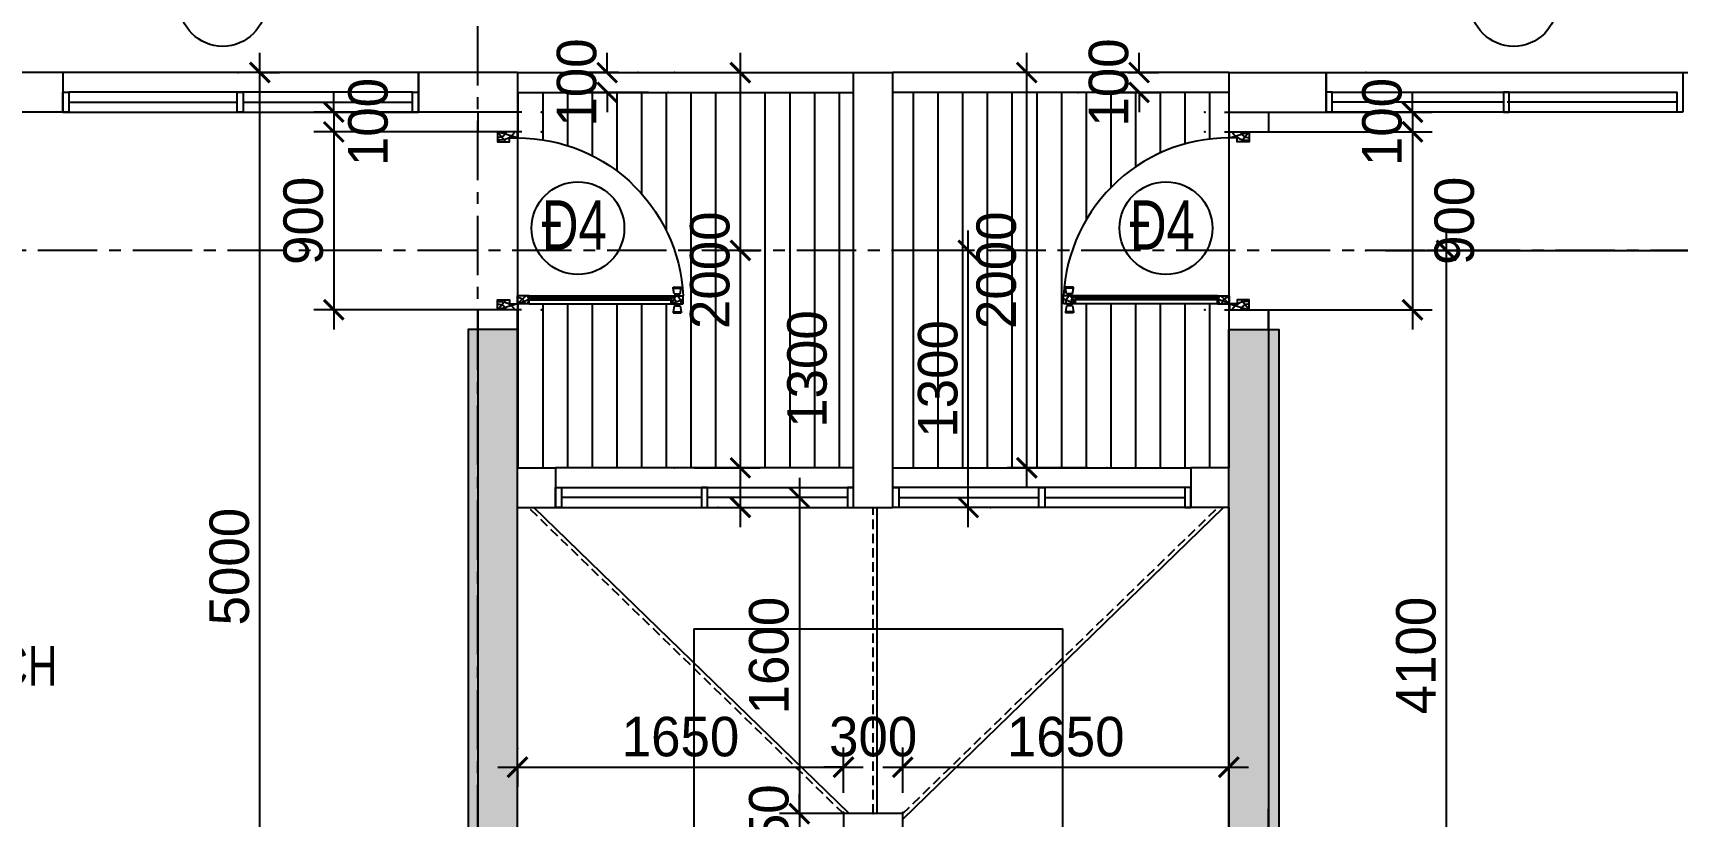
# Model space of a CAD drawing. Header units: inches. Extents: x -844707 to -690155, y -211546 to -175871.
# Drawn here: x -750633 to -742312, y -184475 to -180512 of the extents above; entities that cross this region are included whole.
import ezdxf

# ---------------------------------------------------------------- set-up
doc = ezdxf.new("R2010")
doc.units = ezdxf.units.IN
doc.header["$LTSCALE"] = 48
doc.header["$MEASUREMENT"] = 0
doc.linetypes.add('CENTER', pattern=[2, 1.25, -0.25, 0.25, -0.25])
doc.linetypes.add('DASHED', pattern=[0.75, 0.5, -0.25])
for name, color, linetype in [('DWGSHARE.com-COT-DWGSHARE.com', 2, 'Continuous'), ('DWGSHARE.com-CUA-DWGSHARE.com', 231, 'Continuous'), ('DWGSHARE.com-DIM-DWGSHARE.com', 251, 'Continuous'), ('DWGSHARE.com-HATCH-DWGSHARE.com', 8, 'Continuous'), ('DWGSHARE.com-NET-DWGSHARE.com', 245, 'Continuous'), ('DWGSHARE.com-NETNH-DWGSHARE.com', 154, 'Continuous'), ('DWGSHARE.com-text-DWGSHARE.com', 3, 'Continuous'), ('DWGSHARE.com-truc-DWGSHARE.com', 250, 'CENTER'), ('DWGSHARE.com-TUONG-DWGSHARE.com', 7, 'Continuous')]:
    doc.layers.add(name, color=color, linetype=linetype)
doc.layers.add('DWGSHARE.com-DefPoints-DWGSHARE.com', color=7, linetype='Continuous', plot=False)
doc.styles.add('KTEN', font='', dxfattribs={"width": 0.9})
doc.styles.add('VNI-AVO', font='')
doc.styles.get('KTEN').set_extended_font_data('VNI-Helve-Condense')
doc.styles.get('VNI-AVO').set_extended_font_data('VNI-Avo')
doc.dimstyles.new('tl1-100', dxfattribs={"dimtxt": 200, "dimasz": 100, "dimexe": 100, "dimexo": 100, "dimgap": 50, "dimtad": 1, "dimdec": 0, "dimzin": 0, "dimdsep": 46, "dimtxsty": 'VNI-AVO', "dimblk": 'ARCHTICK', "dimcen": 1, "dimdle": 100, "dimclrd": 256, "dimclre": 256, "dimclrt": 2, "dimadec": 0, "dimazin": 0, "dimtfac": 1, "dimtdec": 0, "dimtix": 1, "dimtofl": 0, "dimtmove": 2, "dimatfit": 3, "dimldrblk": 'ARCHTICK', "dimfxl": 1, "dimtolj": 2, "dimtzin": 0, "dimarcsym": 0})

# ---------------------------------------------------------------- blocks, each defined once
blk = doc.blocks.new('D-01-900')
at = {"color": 1}
for p, q in [((-15, 889), (-15, 929)), ((-10, 929), (-15, 929)), ((20, 924), (-10, 929)), ((-10, 889), (-10, 929)), ((20, 894), (20, 924)), ((30, 919), (20, 919)), ((30, 879), (54.1, 939)), ((70, 919), (80, 919)), ((80, 924), (110, 929)), ((80, 894), (80, 924)), ((110, 889), (110, 929)), ((110, 929), (115, 929)), ((115, 889), (115, 929)), ((-10, 889), (-15, 889)), ((20, 894), (-10, 889)), ((30, 899), (20, 899)), ((30, 879), (70, 901.6)), ((70, 899), (80, 899)), ((80, 894), (110, 889)), ((110, 889), (115, 889)), ((30, 100), (0, 0)), ((30, 100), (54.1, 160)), ((30, 100), (70, 142.5)), ((870, 100), (900, 0)), ((0, 0), (50, 40.7)), ((900, 0), (850, 40.7))]:
    blk.add_line(p, q, dxfattribs=at)
at = {"color": 3}
for p, q in [((30, 939), (70, 939)), ((30, 879), (30, 939)), ((70, 879), (70, 939)), ((30, 879), (70, 879)), ((30, 160), (70, 160)), ((30, 160), (30, 100)), ((30, 100), (70, 100)), ((70, 160), (70, 100))]:
    blk.add_line(p, q, dxfattribs=at)
for p, q in [((30, 160), (30, 879)), ((50, 160), (50, 879)), ((60, 160), (60, 879)), ((70, 160), (70, 879))]:
    blk.add_line(p, q)
for points in [[(30, 60), (30, 100), (0, 100), (0, 0), (50, 0), (50, 60)], [(870, 60), (870, 100), (900, 100), (900, 0), (850, 0), (850, 60)]]:
    blk.add_lwpolyline(points, close=True, dxfattribs=at)
at = {"color": 1}
for centre, radius, start, end in [((34.1, 886.5), 42, 31.3101, 95.62688), ((30, 100), 840, 357.2706, 87.2706), ((39.4, 876.5), 24.2, 6.04182, 112.89369), ((-53.7, 7.7), 96.3, 355.39216, 56.0902), ((50, 121.4), 34.3, 54.32716, 125.75666), ((24.1, 100.8), 39.4, 358.8582, 81.3705), ((953.7, 7.7), 96.3, 123.9098, 184.60784), ((-12.7, 4.4), 41, 353.86117, 71.95721), ((912.7, 4.4), 41, 108.04279, 186.13883)]:
    blk.add_arc(centre, radius, start, end, dxfattribs=at)
blk = doc.blocks.new('_ArchTick')
at = {"color": 0, "linetype": 'ByBlock', "const_width": 0.15}
blk.add_lwpolyline([(-0.5, -0.5), (0.5, 0.5)], dxfattribs=at)
blk = doc.blocks.new('*D403')
at = {"layer": 'DWGSHARE.com-DefPoints-DWGSHARE.com', "color": 0, "transparency": 16777216}
for p in [(-746511, -182863.1), (-746753.8, -184462.8), (-746530.4, -184462.8)]:
    blk.add_point(p, dxfattribs=at)
at = {"layer": 'DWGSHARE.com-DIM-DWGSHARE.com', "lineweight": -2, "transparency": 16777216}
for p, q in [((-746753.8, -182763.1), (-746753.8, -184562.8)), ((-746611, -182863.1), (-746853.8, -182863.1)), ((-746630.4, -184462.8), (-746853.8, -184462.8))]:
    blk.add_line(p, q, dxfattribs=at)
at = {"layer": 'DWGSHARE.com-DIM-DWGSHARE.com', "lineweight": -2, "transparency": 16777216, "xscale": 100, "yscale": 100, "zscale": 100}
for p, rotation in [((-746753.8, -182863.1), 90), ((-746753.8, -184462.8), 270)]:
    blk.add_blockref('_ArchTick', p, dxfattribs=dict(at, rotation=rotation))
at = {"layer": 'DWGSHARE.com-DIM-DWGSHARE.com', "color": 2, "transparency": 16777216, "insert": (-746907.3, -183662.9), "char_height": 200, "attachment_point": 5, "rotation": 90, "style": 'VNI-AVO'}
blk.add_mtext('\\A2;1600', dxfattribs=at)
blk = doc.blocks.new('*D404')
at = {"layer": 'DWGSHARE.com-DefPoints-DWGSHARE.com', "color": 0, "transparency": 16777216}
for p in [(-746380.6, -184462.8), (-746753.8, -184612.8), (-746530.4, -184612.8)]:
    blk.add_point(p, dxfattribs=at)
at = {"layer": 'DWGSHARE.com-DIM-DWGSHARE.com', "lineweight": -2, "transparency": 16777216}
for p, q in [((-746753.8, -184462.8), (-746753.8, -184362.8)), ((-746480.6, -184462.8), (-746853.8, -184462.8)), ((-746630.4, -184612.8), (-746853.8, -184612.8)), ((-746753.8, -184612.8), (-746753.8, -184712.8))]:
    blk.add_line(p, q, dxfattribs=at)
at = {"layer": 'DWGSHARE.com-DIM-DWGSHARE.com', "lineweight": -2, "transparency": 16777216, "xscale": 100, "yscale": 100, "zscale": 100}
for p, rotation in [((-746753.8, -184462.8), 270), ((-746753.8, -184612.8), 90)]:
    blk.add_blockref('_ArchTick', p, dxfattribs=dict(at, rotation=rotation))
at = {"layer": 'DWGSHARE.com-DIM-DWGSHARE.com', "color": 2, "transparency": 16777216, "insert": (-746907.3, -184537.8), "char_height": 200, "attachment_point": 5, "rotation": 90, "style": 'VNI-AVO'}
blk.add_mtext('\\A2;150', dxfattribs=at)
blk = doc.blocks.new('*D405')
at = {"layer": 'DWGSHARE.com-DefPoints-DWGSHARE.com', "color": 0, "transparency": 16777216}
for p in [(-744580.9, -184227.8), (-746230.8, -184457.5), (-744580.9, -184457.5)]:
    blk.add_point(p, dxfattribs=at)
at = {"layer": 'DWGSHARE.com-DIM-DWGSHARE.com', "lineweight": -2, "transparency": 16777216}
for p, q in [((-746230.8, -184357.5), (-746230.8, -184127.8)), ((-744580.9, -184357.5), (-744580.9, -184127.8)), ((-746330.8, -184227.8), (-744480.9, -184227.8))]:
    blk.add_line(p, q, dxfattribs=at)
at = {"layer": 'DWGSHARE.com-DIM-DWGSHARE.com', "lineweight": -2, "transparency": 16777216, "xscale": 100, "yscale": 100, "zscale": 100, "rotation": 180}
blk.add_blockref('_ArchTick', (-746230.8, -184227.8), dxfattribs=at)
at = {"layer": 'DWGSHARE.com-DIM-DWGSHARE.com', "lineweight": -2, "transparency": 16777216, "xscale": 100, "yscale": 100, "zscale": 100}
blk.add_blockref('_ArchTick', (-744580.9, -184227.8), dxfattribs=at)
at = {"layer": 'DWGSHARE.com-DIM-DWGSHARE.com', "color": 2, "transparency": 16777216, "insert": (-745405.8, -184074.3), "char_height": 200, "attachment_point": 5, "style": 'VNI-AVO'}
blk.add_mtext('\\A2;1650', dxfattribs=at)
blk = doc.blocks.new('*D406')
at = {"layer": 'DWGSHARE.com-DefPoints-DWGSHARE.com', "color": 0, "transparency": 16777216}
for p in [(-746230.8, -184227.8), (-746530.4, -184457.5), (-746230.8, -184457.5)]:
    blk.add_point(p, dxfattribs=at)
at = {"layer": 'DWGSHARE.com-DIM-DWGSHARE.com', "lineweight": -2, "transparency": 16777216}
for p, q in [((-746530.4, -184357.5), (-746530.4, -184127.8)), ((-746230.8, -184357.5), (-746230.8, -184127.8)), ((-746530.4, -184227.8), (-746630.4, -184227.8)), ((-746230.8, -184227.8), (-746130.8, -184227.8))]:
    blk.add_line(p, q, dxfattribs=at)
at = {"layer": 'DWGSHARE.com-DIM-DWGSHARE.com', "lineweight": -2, "transparency": 16777216, "xscale": 100, "yscale": 100, "zscale": 100}
blk.add_blockref('_ArchTick', (-746530.4, -184227.8), dxfattribs=at)
at = {"layer": 'DWGSHARE.com-DIM-DWGSHARE.com', "lineweight": -2, "transparency": 16777216, "xscale": 100, "yscale": 100, "zscale": 100, "rotation": 180}
blk.add_blockref('_ArchTick', (-746230.8, -184227.8), dxfattribs=at)
at = {"layer": 'DWGSHARE.com-DIM-DWGSHARE.com', "color": 2, "transparency": 16777216, "insert": (-746380.6, -184074.3), "char_height": 200, "attachment_point": 5, "style": 'VNI-AVO'}
blk.add_mtext('\\A2;300', dxfattribs=at)
blk = doc.blocks.new('*D407')
at = {"layer": 'DWGSHARE.com-DefPoints-DWGSHARE.com', "color": 0, "transparency": 16777216}
for p in [(-748180.4, -184132.5), (-746530.4, -184227.8), (-746530.4, -184457.5)]:
    blk.add_point(p, dxfattribs=at)
at = {"layer": 'DWGSHARE.com-DIM-DWGSHARE.com', "lineweight": -2, "transparency": 16777216}
for p, q in [((-746530.4, -184357.5), (-746530.4, -184127.8)), ((-748280.4, -184227.8), (-746430.4, -184227.8)), ((-748180.4, -184232.5), (-748180.4, -184327.8))]:
    blk.add_line(p, q, dxfattribs=at)
at = {"layer": 'DWGSHARE.com-DIM-DWGSHARE.com', "lineweight": -2, "transparency": 16777216, "xscale": 100, "yscale": 100, "zscale": 100, "rotation": 180}
blk.add_blockref('_ArchTick', (-748180.4, -184227.8), dxfattribs=at)
at = {"layer": 'DWGSHARE.com-DIM-DWGSHARE.com', "lineweight": -2, "transparency": 16777216, "xscale": 100, "yscale": 100, "zscale": 100}
blk.add_blockref('_ArchTick', (-746530.4, -184227.8), dxfattribs=at)
at = {"layer": 'DWGSHARE.com-DIM-DWGSHARE.com', "color": 2, "transparency": 16777216, "insert": (-747355.4, -184074.3), "char_height": 200, "attachment_point": 5, "style": 'VNI-AVO'}
blk.add_mtext('\\A2;1650', dxfattribs=at)
blk = doc.blocks.new('*D408')
at = {"layer": 'DWGSHARE.com-DefPoints-DWGSHARE.com', "color": 0, "transparency": 16777216}
for p in [(-747164.4, -181612.8), (-747052.6, -181612.8), (-747164.4, -182913.1)]:
    blk.add_point(p, dxfattribs=at)
at = {"layer": 'DWGSHARE.com-DIM-DWGSHARE.com', "lineweight": -2, "transparency": 16777216}
for p, q in [((-747052.6, -183013.1), (-747052.6, -181512.8)), ((-747064.4, -181612.8), (-746952.6, -181612.8)), ((-747064.4, -182913.1), (-746952.6, -182913.1))]:
    blk.add_line(p, q, dxfattribs=at)
at = {"layer": 'DWGSHARE.com-DIM-DWGSHARE.com', "lineweight": -2, "transparency": 16777216, "xscale": 100, "yscale": 100, "zscale": 100}
for p, rotation in [((-747052.6, -181612.8), 90), ((-747052.6, -182913.1), 270)]:
    blk.add_blockref('_ArchTick', p, dxfattribs=dict(at, rotation=rotation))
at = {"layer": 'DWGSHARE.com-DIM-DWGSHARE.com', "color": 2, "transparency": 16777216, "insert": (-746714.2, -182213), "char_height": 200, "attachment_point": 5, "rotation": 90, "style": 'VNI-AVO'}
blk.add_mtext('\\A2;1300', dxfattribs=at)
blk = doc.blocks.new('*D686')
at = {"layer": 'DWGSHARE.com-DefPoints-DWGSHARE.com', "color": 0, "transparency": 16777216}
for p in [(-743479.2, -181612.8), (-743042.4, -181612.8), (-743042.4, -185713.1)]:
    blk.add_point(p, dxfattribs=at)
at = {"layer": 'DWGSHARE.com-DIM-DWGSHARE.com', "lineweight": -2, "transparency": 16777216}
for p, q in [((-743479.2, -185813.1), (-743479.2, -181512.8)), ((-743142.4, -181612.8), (-743579.2, -181612.8)), ((-743142.4, -185713.1), (-743579.2, -185713.1))]:
    blk.add_line(p, q, dxfattribs=at)
at = {"layer": 'DWGSHARE.com-DIM-DWGSHARE.com', "lineweight": -2, "transparency": 16777216, "xscale": 100, "yscale": 100, "zscale": 100}
for p, rotation in [((-743479.2, -181612.8), 90), ((-743479.2, -185713.1), 270)]:
    blk.add_blockref('_ArchTick', p, dxfattribs=dict(at, rotation=rotation))
at = {"layer": 'DWGSHARE.com-DIM-DWGSHARE.com', "color": 2, "transparency": 16777216, "insert": (-743632.7, -183663), "char_height": 200, "attachment_point": 5, "rotation": 90, "style": 'VNI-AVO'}
blk.add_mtext('\\A2;4100', dxfattribs=at)
blk = doc.blocks.new('*D761')
at = {"layer": 'DWGSHARE.com-DefPoints-DWGSHARE.com', "color": 0, "transparency": 16777216}
for p in [(-747385.6, -180713.1), (-747052.6, -180713.1), (-747385.5, -182712.9)]:
    blk.add_point(p, dxfattribs=at)
at = {"layer": 'DWGSHARE.com-DIM-DWGSHARE.com', "lineweight": -2, "transparency": 16777216}
for p, q in [((-747052.6, -182812.9), (-747052.6, -180613.1)), ((-747285.6, -180713.1), (-746952.6, -180713.1)), ((-747285.5, -182712.9), (-746952.6, -182712.9))]:
    blk.add_line(p, q, dxfattribs=at)
at = {"layer": 'DWGSHARE.com-DIM-DWGSHARE.com', "lineweight": -2, "transparency": 16777216, "xscale": 100, "yscale": 100, "zscale": 100}
for p, rotation in [((-747052.6, -180713.1), 90), ((-747052.6, -182712.9), 270)]:
    blk.add_blockref('_ArchTick', p, dxfattribs=dict(at, rotation=rotation))
at = {"layer": 'DWGSHARE.com-DIM-DWGSHARE.com', "color": 2, "transparency": 16777216, "insert": (-747206.1, -181713), "char_height": 200, "attachment_point": 5, "rotation": 90, "style": 'VNI-AVO'}
blk.add_mtext('\\A2;2000', dxfattribs=at)
blk = doc.blocks.new('*D762')
at = {"layer": 'DWGSHARE.com-DefPoints-DWGSHARE.com', "color": 0, "transparency": 16777216}
for p in [(-745603.1, -180713.1), (-745270.2, -180713.1), (-745195.7, -182712.9)]:
    blk.add_point(p, dxfattribs=at)
at = {"layer": 'DWGSHARE.com-DIM-DWGSHARE.com', "lineweight": -2, "transparency": 16777216}
for p, q in [((-745603.1, -182812.9), (-745603.1, -180613.1)), ((-745370.2, -180713.1), (-745703.1, -180713.1)), ((-745295.7, -182712.9), (-745703.1, -182712.9))]:
    blk.add_line(p, q, dxfattribs=at)
at = {"layer": 'DWGSHARE.com-DIM-DWGSHARE.com', "lineweight": -2, "transparency": 16777216, "xscale": 100, "yscale": 100, "zscale": 100}
for p, rotation in [((-745603.1, -180713.1), 90), ((-745603.1, -182712.9), 270)]:
    blk.add_blockref('_ArchTick', p, dxfattribs=dict(at, rotation=rotation))
at = {"layer": 'DWGSHARE.com-DIM-DWGSHARE.com', "color": 2, "transparency": 16777216, "insert": (-745756.6, -181713), "char_height": 200, "attachment_point": 5, "rotation": 90, "style": 'VNI-AVO'}
blk.add_mtext('\\A2;2000', dxfattribs=at)
blk = doc.blocks.new('*D763')
at = {"layer": 'DWGSHARE.com-DefPoints-DWGSHARE.com', "color": 0, "transparency": 16777216}
for p in [(-745899.1, -181612.8), (-745787.3, -181612.8), (-745787.3, -182913.1)]:
    blk.add_point(p, dxfattribs=at)
at = {"layer": 'DWGSHARE.com-DIM-DWGSHARE.com', "lineweight": -2, "transparency": 16777216}
for p, q in [((-745899.1, -183013.1), (-745899.1, -181512.8)), ((-745887.3, -181612.8), (-745999.1, -181612.8)), ((-745887.3, -182913.1), (-745999.1, -182913.1))]:
    blk.add_line(p, q, dxfattribs=at)
at = {"layer": 'DWGSHARE.com-DIM-DWGSHARE.com', "lineweight": -2, "transparency": 16777216, "xscale": 100, "yscale": 100, "zscale": 100}
for p, rotation in [((-745899.1, -181612.8), 90), ((-745899.1, -182913.1), 270)]:
    blk.add_blockref('_ArchTick', p, dxfattribs=dict(at, rotation=rotation))
at = {"layer": 'DWGSHARE.com-DIM-DWGSHARE.com', "color": 2, "transparency": 16777216, "insert": (-746052.6, -182263), "char_height": 200, "attachment_point": 5, "rotation": 90, "style": 'VNI-AVO'}
blk.add_mtext('\\A2;1300', dxfattribs=at)
blk = doc.blocks.new('*D764')
at = {"layer": 'DWGSHARE.com-DefPoints-DWGSHARE.com', "color": 0, "transparency": 16777216}
for p in [(-747570, -180713.1), (-747726.6, -180813.1), (-747417.9, -180813.1)]:
    blk.add_point(p, dxfattribs=at)
at = {"layer": 'DWGSHARE.com-DIM-DWGSHARE.com', "lineweight": -2, "transparency": 16777216}
for p, q in [((-747726.6, -180713.1), (-747726.6, -180613.1)), ((-747670, -180713.1), (-747826.6, -180713.1)), ((-747517.9, -180813.1), (-747826.6, -180813.1)), ((-747726.6, -180813.1), (-747726.6, -180913.1))]:
    blk.add_line(p, q, dxfattribs=at)
at = {"layer": 'DWGSHARE.com-DIM-DWGSHARE.com', "lineweight": -2, "transparency": 16777216, "xscale": 100, "yscale": 100, "zscale": 100}
for p, rotation in [((-747726.6, -180713.1), 270), ((-747726.6, -180813.1), 90)]:
    blk.add_blockref('_ArchTick', p, dxfattribs=dict(at, rotation=rotation))
at = {"layer": 'DWGSHARE.com-DIM-DWGSHARE.com', "color": 2, "transparency": 16777216, "insert": (-747880.1, -180763.1), "char_height": 200, "attachment_point": 5, "rotation": 90, "style": 'VNI-AVO'}
blk.add_mtext('\\A2;100', dxfattribs=at)
blk = doc.blocks.new('*D765')
at = {"layer": 'DWGSHARE.com-DefPoints-DWGSHARE.com', "color": 0, "transparency": 16777216}
for p in [(-745191.4, -180713.1), (-745343.5, -180813.1), (-745034.8, -180813.1)]:
    blk.add_point(p, dxfattribs=at)
at = {"layer": 'DWGSHARE.com-DIM-DWGSHARE.com', "lineweight": -2, "transparency": 16777216}
for p, q in [((-745034.8, -180713.1), (-745034.8, -180613.1)), ((-745091.4, -180713.1), (-744934.8, -180713.1)), ((-745243.5, -180813.1), (-744934.8, -180813.1)), ((-745034.8, -180813.1), (-745034.8, -180913.1))]:
    blk.add_line(p, q, dxfattribs=at)
at = {"layer": 'DWGSHARE.com-DIM-DWGSHARE.com', "lineweight": -2, "transparency": 16777216, "xscale": 100, "yscale": 100, "zscale": 100}
for p, rotation in [((-745034.8, -180713.1), 270), ((-745034.8, -180813.1), 90)]:
    blk.add_blockref('_ArchTick', p, dxfattribs=dict(at, rotation=rotation))
at = {"layer": 'DWGSHARE.com-DIM-DWGSHARE.com', "color": 2, "transparency": 16777216, "insert": (-745188.3, -180763.1), "char_height": 200, "attachment_point": 5, "rotation": 90, "style": 'VNI-AVO'}
blk.add_mtext('\\A2;100', dxfattribs=at)
blk = doc.blocks.new('*D805')
at = {"layer": 'DWGSHARE.com-DefPoints-DWGSHARE.com', "color": 0, "transparency": 16777216}
for p in [(-743888, -180712.8), (-743888, -181612.8), (-741935.2, -181612.8)]:
    blk.add_point(p, dxfattribs=at)
at = {"layer": 'DWGSHARE.com-DIM-DWGSHARE.com', "lineweight": -2, "transparency": 16777216}
for p, q in [((-741935.2, -180612.8), (-741935.2, -181712.8)), ((-743788, -180712.8), (-741835.2, -180712.8)), ((-743788, -181612.8), (-741835.2, -181612.8))]:
    blk.add_line(p, q, dxfattribs=at)
at = {"layer": 'DWGSHARE.com-DIM-DWGSHARE.com', "lineweight": -2, "transparency": 16777216, "xscale": 100, "yscale": 100, "zscale": 100}
for p, rotation in [((-741935.2, -180712.8), 90), ((-741935.2, -181612.8), 270)]:
    blk.add_blockref('_ArchTick', p, dxfattribs=dict(at, rotation=rotation))
at = {"layer": 'DWGSHARE.com-DIM-DWGSHARE.com', "color": 2, "transparency": 16777216, "insert": (-742088.7, -181162.8), "char_height": 200, "attachment_point": 5, "rotation": 90, "style": 'VNI-AVO'}
blk.add_mtext('\\A2;900', dxfattribs=at)
blk = doc.blocks.new('*D806')
at = {"layer": 'DWGSHARE.com-DefPoints-DWGSHARE.com', "color": 0, "transparency": 16777216}
for p in [(-744702.3, -180913.1), (-744702.3, -181013.1), (-743651.1, -181013.1)]:
    blk.add_point(p, dxfattribs=at)
at = {"layer": 'DWGSHARE.com-DIM-DWGSHARE.com', "lineweight": -2, "transparency": 16777216}
for p, q in [((-743651.1, -180913.1), (-743651.1, -180813.1)), ((-744602.3, -180913.1), (-743551.1, -180913.1)), ((-744602.3, -181013.1), (-743551.1, -181013.1)), ((-743651.1, -181013.1), (-743651.1, -181113.1))]:
    blk.add_line(p, q, dxfattribs=at)
at = {"layer": 'DWGSHARE.com-DIM-DWGSHARE.com', "lineweight": -2, "transparency": 16777216, "xscale": 100, "yscale": 100, "zscale": 100}
for p, rotation in [((-743651.1, -180913.1), 270), ((-743651.1, -181013.1), 90)]:
    blk.add_blockref('_ArchTick', p, dxfattribs=dict(at, rotation=rotation))
at = {"layer": 'DWGSHARE.com-DIM-DWGSHARE.com', "color": 2, "transparency": 16777216, "insert": (-743804.6, -180963.1), "char_height": 200, "attachment_point": 5, "rotation": 90, "style": 'VNI-AVO'}
blk.add_mtext('\\A2;100', dxfattribs=at)
blk = doc.blocks.new('*D807')
at = {"layer": 'DWGSHARE.com-DefPoints-DWGSHARE.com', "color": 0, "transparency": 16777216}
for p in [(-744702.3, -181013.1), (-744702.1, -181913.1), (-743651.1, -181913.1)]:
    blk.add_point(p, dxfattribs=at)
at = {"layer": 'DWGSHARE.com-DIM-DWGSHARE.com', "lineweight": -2, "transparency": 16777216}
for p, q in [((-743651.1, -180913.1), (-743651.1, -182013.1)), ((-744602.3, -181013.1), (-743551.1, -181013.1)), ((-744602.1, -181913.1), (-743551.1, -181913.1))]:
    blk.add_line(p, q, dxfattribs=at)
at = {"layer": 'DWGSHARE.com-DIM-DWGSHARE.com', "lineweight": -2, "transparency": 16777216, "xscale": 100, "yscale": 100, "zscale": 100}
for p, rotation in [((-743651.1, -181013.1), 90), ((-743651.1, -181913.1), 270)]:
    blk.add_blockref('_ArchTick', p, dxfattribs=dict(at, rotation=rotation))
at = {"layer": 'DWGSHARE.com-DIM-DWGSHARE.com', "color": 2, "transparency": 16777216, "insert": (-743438.7, -181463.1), "char_height": 200, "attachment_point": 5, "rotation": 90, "style": 'VNI-AVO'}
blk.add_mtext('\\A2;900', dxfattribs=at)
blk = doc.blocks.new('*D808')
at = {"layer": 'DWGSHARE.com-DefPoints-DWGSHARE.com', "color": 0, "transparency": 16777216}
for p in [(-749593.1, -180712.8), (-749484.1, -180712.8), (-749920.9, -185713.1)]:
    blk.add_point(p, dxfattribs=at)
at = {"layer": 'DWGSHARE.com-DIM-DWGSHARE.com', "lineweight": -2, "transparency": 16777216}
for p, q in [((-749484.1, -185813.1), (-749484.1, -180612.8)), ((-749493.1, -180712.8), (-749384.1, -180712.8)), ((-749820.9, -185713.1), (-749384.1, -185713.1))]:
    blk.add_line(p, q, dxfattribs=at)
at = {"layer": 'DWGSHARE.com-DIM-DWGSHARE.com', "lineweight": -2, "transparency": 16777216, "xscale": 100, "yscale": 100, "zscale": 100}
for p, rotation in [((-749484.1, -180712.8), 90), ((-749484.1, -185713.1), 270)]:
    blk.add_blockref('_ArchTick', p, dxfattribs=dict(at, rotation=rotation))
at = {"layer": 'DWGSHARE.com-DIM-DWGSHARE.com', "color": 2, "transparency": 16777216, "insert": (-749637.6, -183212.9), "char_height": 200, "attachment_point": 5, "rotation": 90, "style": 'VNI-AVO'}
blk.add_mtext('\\A2;5000', dxfattribs=at)
blk = doc.blocks.new('*D810')
at = {"layer": 'DWGSHARE.com-DefPoints-DWGSHARE.com', "color": 0, "transparency": 16777216}
for p in [(-748059.1, -181013.1), (-749110.3, -181913.1), (-748059.3, -181913.1)]:
    blk.add_point(p, dxfattribs=at)
at = {"layer": 'DWGSHARE.com-DIM-DWGSHARE.com', "lineweight": -2, "transparency": 16777216}
for p, q in [((-749110.3, -180913.1), (-749110.3, -182013.1)), ((-748159.1, -181013.1), (-749210.3, -181013.1)), ((-748159.3, -181913.1), (-749210.3, -181913.1))]:
    blk.add_line(p, q, dxfattribs=at)
at = {"layer": 'DWGSHARE.com-DIM-DWGSHARE.com', "lineweight": -2, "transparency": 16777216, "xscale": 100, "yscale": 100, "zscale": 100}
for p, rotation in [((-749110.3, -181013.1), 90), ((-749110.3, -181913.1), 270)]:
    blk.add_blockref('_ArchTick', p, dxfattribs=dict(at, rotation=rotation))
at = {"layer": 'DWGSHARE.com-DIM-DWGSHARE.com', "color": 2, "transparency": 16777216, "insert": (-749263.8, -181463.1), "char_height": 200, "attachment_point": 5, "rotation": 90, "style": 'VNI-AVO'}
blk.add_mtext('\\A2;900', dxfattribs=at)
blk = doc.blocks.new('*D809')
at = {"layer": 'DWGSHARE.com-DefPoints-DWGSHARE.com', "color": 0, "transparency": 16777216}
for p in [(-748059.1, -180913.1), (-749110.3, -181013.1), (-748059.1, -181013.1)]:
    blk.add_point(p, dxfattribs=at)
at = {"layer": 'DWGSHARE.com-DIM-DWGSHARE.com', "lineweight": -2, "transparency": 16777216}
for p, q in [((-749110.3, -180913.1), (-749110.3, -180813.1)), ((-748159.1, -180913.1), (-749210.3, -180913.1)), ((-748159.1, -181013.1), (-749210.3, -181013.1)), ((-749110.3, -181013.1), (-749110.3, -181113.1))]:
    blk.add_line(p, q, dxfattribs=at)
at = {"layer": 'DWGSHARE.com-DIM-DWGSHARE.com', "lineweight": -2, "transparency": 16777216, "xscale": 100, "yscale": 100, "zscale": 100}
for p, rotation in [((-749110.3, -180913.1), 270), ((-749110.3, -181013.1), 90)]:
    blk.add_blockref('_ArchTick', p, dxfattribs=dict(at, rotation=rotation))
at = {"layer": 'DWGSHARE.com-DIM-DWGSHARE.com', "color": 2, "transparency": 16777216, "insert": (-748935.9, -180963.1), "char_height": 200, "attachment_point": 5, "rotation": 90, "style": 'VNI-AVO'}
blk.add_mtext('\\A2;100', dxfattribs=at)

msp = doc.modelspace()

# ---------------------------------------------------------------- hatches: boundary and pattern name
at = {"layer": 'DWGSHARE.com-COT-DWGSHARE.com'}
for points in [[(-748430.6, -187613), (-748180.9, -187613), (-748180.9, -182013.1), (-748430.7, -182013.1)], [(-744327.8, -187613), (-744581, -187613), (-744581, -182013.1), (-744327.6, -182013.1)]]:
    msp.add_hatch(color=256, dxfattribs=at).paths.add_polyline_path(points)
at = {"layer": 'DWGSHARE.com-HATCH-DWGSHARE.com'}
h = msp.add_hatch(dxfattribs=at)
h.set_pattern_fill('ANSI31,_I', color=256, scale=1000, angle=45, style=2)
h.set_pattern_definition([(90, (-836676.36, -242957.22), (-125, 2e-14), [])])
h.paths.add_polyline_path([(-744580.6, -181043.1), (-744580.6, -180863.1), (-744580.6, -180813.1), (-746280.7, -180813.1), (-746280.7, -181612.8), (-745373.3, -181612.8, -0.320363)])
h.paths.add_polyline_path([(-745373.3, -181612.8), (-746280.7, -181612.8), (-746280.7, -182712.9), (-744773.3, -182712.9), (-744581, -182712.9), (-744581, -182013.1), (-744581, -181913.1), (-744580.6, -181913.1), (-744580.6, -181883.1), (-744638, -181883.1), (-745357, -181883.1), (-745377, -181883.1), (-745377, -181893.1), (-745372, -181893.1), (-745367, -181923.1), (-745367, -181928.1), (-745407, -181928.1), (-745407, -181923.1), (-745402, -181893.1), (-745397, -181893.1), (-745397, -181883.1), (-745417, -181883.1), (-745417, -181843.1, -0.070089)])
h.paths.add_polyline_path([(-746480.8, -180813.1), (-748180.9, -180813.1), (-748180.9, -181013.1), (-748180.9, -181043.1, -0.321227), (-747385.5, -181612.8), (-746480.8, -181612.8)])
h.paths.add_polyline_path([(-746480.8, -181612.8), (-747385.5, -181612.8, -0.070089), (-747341.8, -181843.1), (-747341.8, -181883.1), (-747361.8, -181883.1), (-747361.8, -181893.1), (-747356.8, -181893.1), (-747351.8, -181923.1), (-747351.8, -181928.1), (-747391.8, -181928.1), (-747391.8, -181923.1), (-747386.8, -181893.1), (-747381.8, -181893.1), (-747381.8, -181883.1), (-747401.8, -181883.1), (-748120.9, -181883.1), (-748180.9, -181883.1), (-748180.9, -181913.1), (-748180.5, -181913.1), (-748180.5, -182712.9), (-747988.3, -182712.9), (-746480.8, -182712.9)])
h.paths.add_polyline_path([(-746015.8, -181430.8), (-746015.8, -180895.1), (-745708.8, -180895.1), (-745708.8, -181430.8)], flags=24)
h.paths.add_polyline_path([(-745341.8, -181013.3), (-745341.8, -180512.8), (-745034.8, -180512.8), (-745034.8, -181013.3)], flags=9)
h.paths.add_polyline_path([(-746015.8, -182588.4), (-746015.8, -181937.5), (-745708.8, -181937.5), (-745708.8, -182588.4)], flags=24)
h.paths.add_polyline_path([(-747359.6, -181430.8), (-747359.6, -180895.1), (-747052.6, -180895.1), (-747052.6, -181430.8)], flags=24)
h.paths.add_polyline_path([(-748033.6, -181013.3), (-748033.6, -180512.8), (-747726.6, -180512.8), (-747726.6, -181013.3)], flags=9)
h.paths.add_polyline_path([(-746867.7, -182538.4), (-746867.7, -181887.6), (-746560.7, -181887.6), (-746560.7, -182538.4)], flags=24)

# ---------------------------------------------------------------- linework, layer by layer
at = {"layer": 'DWGSHARE.com-COT-DWGSHARE.com'}
for points in [[(-748430.6, -187613), (-748180.9, -187613), (-748180.9, -182013.1), (-748430.7, -182013.1)], [(-744327.8, -187613), (-744581, -187613), (-744581, -182013.1), (-744327.6, -182013.1)]]:
    msp.add_lwpolyline(points, close=True, dxfattribs=at)
at = {"layer": 'DWGSHARE.com-CUA-DWGSHARE.com'}
for centre, radius in [((-749672.1, -180361.1), 219.1), ((-743138.9, -180361.1), 219.2), ((-747874.6, -181500.2), 234.8), ((-744898.8, -181500.2), 234.8)]:
    msp.add_circle(centre, radius, dxfattribs=at)
at = {"layer": 'DWGSHARE.com-NET-DWGSHARE.com'}
for p, q in [((-748180.9, -180713.1), (-746480.8, -180713.1)), ((-744580.6, -180713.1), (-746280.7, -180713.1)), ((-750450.5, -180862.9), (-749599.2, -180863)), ((-749569.1, -180863), (-748710.9, -180863.1)), ((-748180.9, -180813.1), (-746480.8, -180813.1)), ((-748180.9, -180863.1), (-748180.9, -182013.1)), ((-744580.6, -180813.1), (-746280.7, -180813.1)), ((-744580.6, -180863.1), (-744580.6, -182013.1)), ((-743202.4, -180863), (-744057.6, -180863.1)), ((-743191.4, -180863), (-743849.6, -180863.1)), ((-742314, -180862.9), (-743172.3, -180863)), ((-742310, -180862.9), (-743161.3, -180863)), ((-747249.6, -182863.1), (-747958.1, -182863.3)), ((-746511, -182863.1), (-747219.5, -182863.1)), ((-746250.6, -182863.1), (-745542.1, -182863.1)), ((-745511.9, -182863.1), (-744803.4, -182863.3)), ((-746501.4, -184462.8), (-748097.1, -182913.1)), ((-746360.6, -184462.8), (-746360.6, -182913.1)), ((-746230.8, -184490.4), (-744607, -182913.1)), ((-746230.8, -184462.8), (-746530.4, -184462.8)), ((-746530.4, -184462.8), (-746530.4, -186869.3)), ((-746230.8, -187283.1), (-746230.8, -184462.8))]:
    msp.add_line(p, q, dxfattribs=at)
at = {"layer": 'DWGSHARE.com-NET-DWGSHARE.com', "linetype": 'DASHED', "ltscale": 2}
for p, q in [((-746530.4, -184462.8), (-748125.8, -182913.1)), ((-746380.6, -184462.8), (-746380.6, -182913.1)), ((-746230.8, -184462.8), (-744635.7, -182913.1))]:
    msp.add_line(p, q, dxfattribs=at)
at = {"layer": 'DWGSHARE.com-NET-DWGSHARE.com'}
for points in [[(-750480.6, -180913.1), (-748680.9, -180913.1), (-748680.9, -180712.8), (-750480.6, -180712.8)], [(-742283.9, -180913.1), (-744087.6, -180913.1), (-744087.6, -180712.8), (-742283.9, -180712.8)], [(-750480.6, -180812.7), (-750450.5, -180812.7), (-750450.5, -180913.1), (-750480.6, -180913.1)], [(-750450.5, -180913.1), (-748710.9, -180913.1), (-748710.9, -180812.8), (-750450.5, -180812.8)], [(-749599.2, -180812.7), (-749569.1, -180812.7), (-749569.1, -180913.1), (-749599.2, -180913.1)], [(-748710.9, -180812.8), (-748680.8, -180812.8), (-748680.8, -180913.2), (-748710.9, -180913.2)], [(-744057.6, -180812.8), (-744087.8, -180812.8), (-744087.8, -180913.2), (-744057.6, -180913.2)], [(-742314, -180913.1), (-744057.6, -180913.1), (-744057.6, -180812.8), (-742314, -180812.8)], [(-743161.3, -180812.7), (-743191.4, -180812.7), (-743191.4, -180913.1), (-743161.3, -180913.1)], [(-747988.3, -182812.7), (-747958.1, -182812.7), (-747958.1, -182913.1), (-747988.3, -182913.1)], [(-747988.3, -182812.7), (-747958.1, -182812.7), (-747958.1, -182913.1), (-747988.3, -182913.1)], [(-747219.5, -182812.7), (-747249.6, -182812.7), (-747249.6, -182913.1), (-747219.5, -182913.1)], [(-746480.8, -182812.7), (-746511, -182812.7), (-746511, -182913.1), (-746480.8, -182913.1)], [(-746280.7, -182812.7), (-746250.6, -182812.7), (-746250.6, -182913.1), (-746280.7, -182913.1)], [(-745542.1, -182812.7), (-745511.9, -182812.7), (-745511.9, -182913.1), (-745542.1, -182913.1)], [(-744773.3, -182812.7), (-744803.4, -182812.7), (-744803.4, -182913.1), (-744773.3, -182913.1)], [(-744773.3, -182812.7), (-744803.4, -182812.7), (-744803.4, -182913.1), (-744773.3, -182913.1)]]:
    msp.add_lwpolyline(points, close=True, dxfattribs=at)
for points in [[(-746480.8, -182712.9), (-747988.3, -182712.9), (-747988.3, -182913.1), (-746480.8, -182913.1)], [(-746480.8, -182712.9), (-747988.3, -182712.9), (-747988.3, -182813.1), (-746480.8, -182813.1)], [(-746280.7, -182712.9), (-744773.3, -182712.9), (-744773.3, -182913.1), (-746280.7, -182913.1)], [(-746280.7, -182712.9), (-744773.3, -182712.9), (-744773.3, -182813.1), (-746280.7, -182813.1)]]:
    msp.add_lwpolyline(points, dxfattribs=at)
at = {"layer": 'DWGSHARE.com-NETNH-DWGSHARE.com'}
for p, q in [((-747287.2, -183528), (-745419.8, -183528)), ((-747287.2, -183528), (-747287.2, -187210.6)), ((-745419.8, -185997.9), (-745419.8, -183528))]:
    msp.add_line(p, q, dxfattribs=at)
at = {"layer": 'DWGSHARE.com-truc-DWGSHARE.com', "ltscale": 5}
for p, q in [((-748380.8, -203337.8), (-748380.8, -179540.7)), ((-733027.1, -181612.8), (-759609.1, -181612.8)), ((-744380.8, -184438.9), (-744380.8, -205388.8))]:
    msp.add_line(p, q, dxfattribs=at)
at = {"layer": 'DWGSHARE.com-TUONG-DWGSHARE.com'}
for p, q in [((-750480.6, -180713.1), (-751081.3, -180713.2)), ((-750480.6, -180713.1), (-750480.6, -180913.1)), ((-748180.9, -180713.1), (-748680.9, -180712.8)), ((-748680.9, -180712.8), (-748680.6, -180911.2)), ((-748180.9, -180713.1), (-748180.9, -181013.1)), ((-746480.8, -182913.1), (-746480.8, -180713.1)), ((-746480.7, -180713.1), (-746280.7, -180713.1)), ((-746280.7, -182913.1), (-746280.7, -180713.1)), ((-744580.6, -180713.1), (-744087.6, -180712.8)), ((-744580.6, -180713.1), (-744580.6, -181013.1)), ((-744087.6, -180712.8), (-744087.9, -180911.2)), ((-750480.6, -180913.1), (-751081.3, -180913.1)), ((-748380.9, -180913.1), (-748680.6, -180913.1)), ((-748380.9, -180913.1), (-748380.9, -181013.1)), ((-748380.9, -180913.1), (-748380.9, -181013.1)), ((-744380.6, -180913.1), (-744380.6, -181013.1)), ((-744380.6, -180913.1), (-744087.9, -180913.1)), ((-744380.6, -180913.1), (-744380.6, -181013.1)), ((-748180.9, -181013.1), (-748380.9, -181013.1)), ((-748180.9, -181013.1), (-748380.9, -181013.1)), ((-744580.6, -181013.1), (-744380.6, -181013.1)), ((-744580.6, -181013.1), (-744380.6, -181013.1)), ((-748380.9, -182013.1), (-748380.9, -181913.1)), ((-748180.9, -181913.1), (-748380.9, -181913.1)), ((-748380.8, -181913.1), (-748380.8, -188564.1)), ((-748180.5, -182712.9), (-748180.5, -181913.1)), ((-748180.5, -181913.1), (-748180.5, -182712.9)), ((-744581, -181913.1), (-744581, -182712.9)), ((-744580.5, -181913.1), (-744380.5, -181913.1)), ((-744380.5, -181913.1), (-744380.5, -188564.1)), ((-744380.5, -182013.1), (-744380.5, -181913.1)), ((-748180.9, -182712.9), (-747988.3, -182712.9)), ((-747988.3, -182712.9), (-747988.3, -182913.1)), ((-744773.3, -182712.9), (-744773.3, -182913.1)), ((-744580.6, -182712.9), (-744773.3, -182712.9)), ((-748180.5, -188764.1), (-748180.5, -182913.1)), ((-748177.5, -182913.1), (-747988, -182913.1)), ((-746480.7, -182913.1), (-746280.7, -182913.1)), ((-744584, -182913.1), (-744773.5, -182913.1)), ((-744581, -182913.1), (-744581, -188764.1))]:
    msp.add_line(p, q, dxfattribs=at)

# ---------------------------------------------------------------- block references
at = {"layer": 'DWGSHARE.com-CUA-DWGSHARE.com', "xscale": -1, "rotation": 270}
msp.add_blockref('D-01-900', (-748280.9, -181913.1), dxfattribs=at)
at = {"layer": 'DWGSHARE.com-CUA-DWGSHARE.com', "rotation": 90}
msp.add_blockref('D-01-900', (-744478, -181913.1), dxfattribs=at)

# ---------------------------------------------------------------- texts
at = {"layer": 'DWGSHARE.com-CUA-DWGSHARE.com', "style": 'KTEN', "width": 0.9}
for p in [(-748057.4, -181608.9), (-745081.6, -181608.9)]:
    msp.add_text('Ñ4', height=250, dxfattribs=at).set_placement(p)
at = {"layer": 'DWGSHARE.com-text-DWGSHARE.com', "style": 'KTEN', "width": 0.9}
msp.add_text('P.KHAÙCH', height=200, dxfattribs=at).set_placement((-751425.3, -183814.5))

# ---------------------------------------------------------------- dimensions: what is measured, and where the dimension line sits
at = {"layer": 'DWGSHARE.com-DIM-DWGSHARE.com'}
for base, p1, p2, picture, middle in [((-747726.6, -180813.1), (-747570, -180713.1), (-747417.9, -180813.1), '*D764', (-747880.1, -180763.1)), ((-745034.8, -180813.1), (-745191.4, -180713.1), (-745343.5, -180813.1), '*D765', (-745188.3, -180763.1)), ((-749484.1, -180712.8), (-749920.9, -185713.1), (-749593.1, -180712.8), '*D808', (-749637.6, -183212.9)), ((-747052.6, -180713.1), (-747385.5, -182712.9), (-747385.6, -180713.1), '*D761', (-747206.1, -181713)), ((-745603.1, -180713.1), (-745195.7, -182712.9), (-745270.2, -180713.1), '*D762', (-745756.6, -181713)), ((-741935.2, -181612.8), (-743888, -180712.8), (-743888, -181612.8), '*D805', (-742088.7, -181162.8)), ((-743651.1, -181013.1), (-744702.3, -180913.1), (-744702.3, -181013.1), '*D806', (-743804.6, -180963.1)), ((-749110.3, -181913.1), (-748059.1, -181013.1), (-748059.3, -181913.1), '*D810', (-749263.8, -181463.1)), ((-745899.1, -181612.8), (-745787.3, -182913.1), (-745787.3, -181612.8), '*D763', (-746052.6, -182263)), ((-743479.2, -181612.8), (-743042.4, -185713.1), (-743042.4, -181612.8), '*D686', (-743632.7, -183663)), ((-746753.8, -184462.8), (-746511, -182863.1), (-746530.4, -184462.8), '*D403', (-746907.3, -183662.9)), ((-746753.8, -184612.8), (-746380.6, -184462.8), (-746530.4, -184612.8), '*D404', (-746907.3, -184537.8))]:
    dim = msp.add_linear_dim(base=base, p1=p1, p2=p2, angle=90, dimstyle='tl1-100', dxfattribs=at)
    dim.commit()
    dim.dimension.update_dxf_attribs({"geometry": picture, "text_midpoint": middle})
for base, p1, p2, picture, middle in [((-749110.3, -181013.1), (-748059.1, -180913.1), (-748059.1, -181013.1), '*D809', (-748935.9, -180963.1)), ((-743651.1, -181913.1), (-744702.3, -181013.1), (-744702.1, -181913.1), '*D807', (-743438.7, -181463.1)), ((-747052.6, -181612.8), (-747164.4, -182913.1), (-747164.4, -181612.8), '*D408', (-746714.2, -182213))]:
    dim = msp.add_linear_dim(base=base, p1=p1, p2=p2, angle=90, dimstyle='tl1-100', dxfattribs=at)
    dim.commit()
    dim.dimension.update_dxf_attribs({"geometry": picture, "text_midpoint": middle, "dimtype": 160})
for base, p1, p2, picture, middle in [((-746530.4, -184227.8), (-748180.4, -184132.5), (-746530.4, -184457.5), '*D407', (-747355.4, -184074.3)), ((-746230.8, -184227.8), (-746530.4, -184457.5), (-746230.8, -184457.5), '*D406', (-746380.6, -184074.3)), ((-744580.9, -184227.8), (-746230.8, -184457.5), (-744580.9, -184457.5), '*D405', (-745405.8, -184074.3))]:
    dim = msp.add_linear_dim(base=base, p1=p1, p2=p2, dimstyle='tl1-100', dxfattribs=at)
    dim.commit()
    dim.dimension.update_dxf_attribs({"geometry": picture, "text_midpoint": middle})

doc.saveas('drawing.dxf')
